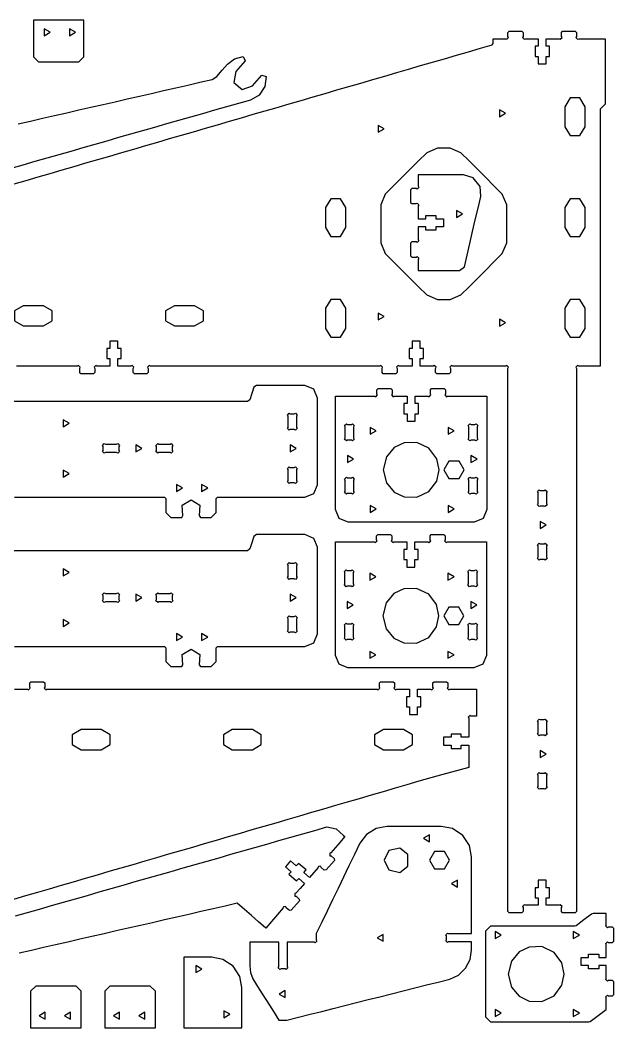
# Model space of a CAD drawing. Extents: x 22 to 872, y 44 to 444.
# Drawn here: x 251.5 to 487.1, y 44.5 to 444.5 of the extents above; entities that cross this region are included whole.
import ezdxf

# ---------------------------------------------------------------- set-up
doc = ezdxf.new("R2010")
doc.units = 0
doc.header["$MEASUREMENT"] = 0
doc.layers.get('0').update_dxf_attribs({"linetype": 'CONTINUOUS'})

# ---------------------------------------------------------------- blocks, each defined once
blk = doc.blocks.new('BLOCK_NEMA17_FIXING_PLATE')
at = {"color": 0}
for points in [[(414.44, 237.75), (414.19, 238.18), (414.19, 239.81), (414.69, 240.31), (419.69, 240.31), (420.19, 239.81), (420.19, 238.18), (419.94, 237.75), (420.62, 237.06), (421.05, 237.31), (424.94, 237.31), (428.82, 237.31), (432.7, 237.31), (436.59, 237.31), (436.59, 232.81), (436.59, 228.31), (436.59, 223.81), (436.59, 219.31), (436.59, 214.81), (436.59, 210.31), (436.59, 205.81), (436.59, 201.31), (436.59, 196.81), (436.59, 192.31), (435.12, 188.78), (431.59, 187.31), (426.59, 187.31), (421.59, 187.31), (416.59, 187.31), (411.59, 187.31), (406.59, 187.31), (401.59, 187.31), (396.59, 187.31), (391.59, 187.31), (386.59, 187.31), (381.59, 187.31), (378.05, 188.78), (376.59, 192.31), (376.59, 196.81), (376.59, 201.31), (376.59, 205.81), (376.59, 210.31), (376.59, 214.81), (376.59, 219.31), (376.59, 223.81), (376.59, 228.31), (376.59, 232.81), (376.59, 237.31), (380.47, 237.31), (384.35, 237.31), (388.24, 237.31), (392.12, 237.31), (392.55, 237.06), (393.24, 237.75), (392.99, 238.18), (392.99, 239.81), (393.49, 240.31), (398.49, 240.31), (398.99, 239.81), (398.99, 238.18), (398.74, 237.75), (399.42, 237.06), (399.85, 237.31), (402.42, 237.31), (404.99, 237.31), (404.99, 234.31), (403.71, 234.31), (403.71, 230.31), (404.99, 230.31), (404.99, 227.31), (408.19, 227.31), (408.19, 230.31), (409.46, 230.31), (409.46, 234.31), (408.19, 234.31), (408.19, 237.31), (410.75, 237.31), (413.32, 237.31), (413.75, 237.06)], [(383.28, 219.56), (382.85, 219.81), (381.28, 219.81), (380.85, 219.56), (380.17, 220.25), (380.42, 220.68), (380.42, 225.15), (380.17, 225.58), (380.85, 226.26), (381.28, 226.01), (382.85, 226.01), (383.28, 226.26), (383.97, 225.58), (383.72, 225.15), (383.72, 220.68), (383.97, 220.25)], [(430.32, 226.01), (431.89, 226.01), (432.32, 226.26), (433.01, 225.58), (432.76, 225.15), (432.76, 220.68), (433.01, 220.25), (432.32, 219.56), (431.89, 219.81), (430.32, 219.81), (429.89, 219.56), (429.21, 220.25), (429.46, 220.68), (429.46, 225.15), (429.21, 225.58), (429.89, 226.26)], [(380.17, 199.05), (380.42, 199.48), (380.42, 203.95), (380.17, 204.38), (380.85, 205.06), (381.28, 204.81), (382.85, 204.81), (383.28, 205.06), (383.97, 204.38), (383.72, 203.95), (383.72, 199.48), (383.97, 199.05), (383.28, 198.36), (382.85, 198.61), (381.28, 198.61), (380.85, 198.36)], [(432.76, 199.48), (433.01, 199.05), (432.32, 198.36), (431.89, 198.61), (430.32, 198.61), (429.89, 198.36), (429.21, 199.05), (429.46, 199.48), (429.46, 203.95), (429.21, 204.38), (429.89, 205.06), (430.32, 204.81), (431.89, 204.81), (432.32, 205.06), (433.01, 204.38), (432.76, 203.95)]]:
    blk.add_lwpolyline(points, close=True, dxfattribs=at)
for points in [[(392.69, 223.51), (390.29, 224.9), (390.29, 222.13), (392.69, 223.51)], [(423.69, 223.51), (421.29, 224.9), (421.29, 222.13), (423.69, 223.51)], [(417.69, 208.01), (416.77, 212.44), (413.64, 216.59), (408.75, 218.9), (403.75, 218.74), (399.85, 216.84), (396.77, 213.19), (395.49, 208.01), (396.77, 202.84), (399.85, 199.19), (403.75, 197.28), (408.75, 197.13), (413.64, 199.44), (416.77, 203.59), (417.69, 208.01)], [(383.67, 212.31), (381.27, 213.7), (381.27, 210.93), (383.67, 212.31)], [(432.71, 212.31), (430.31, 213.7), (430.31, 210.93), (432.71, 212.31)], [(427.59, 208.01), (425.59, 211.48), (421.59, 211.48), (419.59, 208.01), (421.59, 204.55), (425.59, 204.55), (427.59, 208.01)], [(392.69, 192.51), (390.29, 193.9), (390.29, 191.13), (392.69, 192.51)], [(423.69, 192.51), (421.29, 193.9), (421.29, 191.13), (423.69, 192.51)]]:
    blk.add_lwpolyline(points, dxfattribs=at)
blk = doc.blocks.new('BLOCK_NEMA17_FIXING_PLATE001')
at = {"color": 0}
for points in [[(414.55, 295.67), (414.3, 296.1), (414.3, 297.73), (414.8, 298.23), (419.8, 298.23), (420.3, 297.73), (420.3, 296.1), (420.05, 295.67), (420.74, 294.98), (421.17, 295.23), (425.05, 295.23), (428.94, 295.23), (432.82, 295.23), (436.7, 295.23), (436.7, 290.73), (436.7, 286.23), (436.7, 281.73), (436.7, 277.23), (436.7, 272.73), (436.7, 268.23), (436.7, 263.73), (436.7, 259.23), (436.7, 254.73), (436.7, 250.23), (435.24, 246.7), (431.7, 245.23), (426.7, 245.23), (421.7, 245.23), (416.7, 245.23), (411.7, 245.23), (406.7, 245.23), (401.7, 245.23), (396.7, 245.23), (391.7, 245.23), (386.7, 245.23), (381.7, 245.23), (378.17, 246.7), (376.7, 250.23), (376.7, 254.73), (376.7, 259.23), (376.7, 263.73), (376.7, 268.23), (376.7, 272.73), (376.7, 277.23), (376.7, 281.73), (376.7, 286.23), (376.7, 290.73), (376.7, 295.23), (380.59, 295.23), (384.47, 295.23), (388.35, 295.23), (392.24, 295.23), (392.67, 294.98), (393.35, 295.67), (393.1, 296.1), (393.1, 297.73), (393.6, 298.23), (398.6, 298.23), (399.1, 297.73), (399.1, 296.1), (398.85, 295.67), (399.54, 294.98), (399.97, 295.23), (402.54, 295.23), (405.1, 295.23), (405.1, 292.23), (403.83, 292.23), (403.83, 288.23), (405.1, 288.23), (405.1, 285.23), (408.3, 285.23), (408.3, 288.23), (409.58, 288.23), (409.58, 292.23), (408.3, 292.23), (408.3, 295.23), (410.87, 295.23), (413.44, 295.23), (413.87, 294.98)], [(383.4, 277.48), (382.97, 277.73), (381.4, 277.73), (380.97, 277.48), (380.28, 278.17), (380.53, 278.6), (380.53, 283.07), (380.28, 283.5), (380.97, 284.18), (381.4, 283.93), (382.97, 283.93), (383.4, 284.18), (384.08, 283.5), (383.83, 283.07), (383.83, 278.6), (384.08, 278.17)], [(430.44, 283.93), (432.01, 283.93), (432.44, 284.18), (433.12, 283.5), (432.87, 283.07), (432.87, 278.6), (433.12, 278.17), (432.44, 277.48), (432.01, 277.73), (430.44, 277.73), (430.01, 277.48), (429.32, 278.17), (429.57, 278.6), (429.57, 283.07), (429.32, 283.5), (430.01, 284.18)], [(380.28, 256.97), (380.53, 257.4), (380.53, 261.87), (380.28, 262.3), (380.97, 262.98), (381.4, 262.73), (382.97, 262.73), (383.4, 262.98), (384.08, 262.3), (383.83, 261.87), (383.83, 257.4), (384.08, 256.97), (383.4, 256.28), (382.97, 256.53), (381.4, 256.53), (380.97, 256.28)], [(432.87, 257.4), (433.12, 256.97), (432.44, 256.28), (432.01, 256.53), (430.44, 256.53), (430.01, 256.28), (429.32, 256.97), (429.57, 257.4), (429.57, 261.87), (429.32, 262.3), (430.01, 262.98), (430.44, 262.73), (432.01, 262.73), (432.44, 262.98), (433.12, 262.3), (432.87, 261.87)]]:
    blk.add_lwpolyline(points, close=True, dxfattribs=at)
for points in [[(392.8, 281.43), (390.4, 282.82), (390.4, 280.05), (392.8, 281.43)], [(423.8, 281.43), (421.4, 282.82), (421.4, 280.05), (423.8, 281.43)], [(417.8, 265.93), (416.88, 270.36), (413.75, 274.51), (408.87, 276.82), (403.86, 276.66), (399.97, 274.76), (396.88, 271.11), (395.6, 265.93), (396.88, 260.76), (399.97, 257.11), (403.86, 255.2), (408.87, 255.05), (413.75, 257.36), (416.88, 261.51), (417.8, 265.93)], [(383.78, 270.23), (381.38, 271.62), (381.38, 268.85), (383.78, 270.23)], [(427.7, 265.93), (425.7, 269.4), (421.7, 269.4), (419.7, 265.93), (421.7, 262.47), (425.7, 262.47), (427.7, 265.93)], [(432.82, 270.23), (430.42, 271.62), (430.42, 268.85), (432.82, 270.23)], [(392.8, 250.43), (390.4, 251.82), (390.4, 249.05), (392.8, 250.43)], [(423.8, 250.43), (421.4, 251.82), (421.4, 249.05), (423.8, 250.43)]]:
    blk.add_lwpolyline(points, dxfattribs=at)
blk = doc.blocks.new('BLOCK_NEMA17_FIXING_PLATE_Y_AXIS')
at = {"color": 0}
for points in [[(477.16, 46.79), (477.76, 46.99), (480.95, 49.39), (484.14, 51.79), (484.14, 56.32), (483.89, 56.76), (484.57, 57.44), (485, 57.19), (486.64, 57.19), (487.14, 57.69), (487.14, 62.69), (486.64, 63.19), (485, 63.19), (484.57, 62.94), (483.89, 63.62), (484.14, 64.06), (484.14, 66.62), (484.14, 69.19), (481.14, 69.19), (481.14, 67.92), (477.14, 67.92), (477.14, 69.19), (474.14, 69.19), (474.14, 72.39), (477.14, 72.39), (477.14, 73.67), (481.14, 73.67), (481.14, 72.39), (484.14, 72.39), (484.14, 74.96), (484.14, 77.52), (483.89, 77.96), (484.57, 78.64), (485, 78.39), (486.64, 78.39), (487.14, 78.89), (487.14, 83.89), (486.64, 84.39), (485, 84.39), (484.57, 84.14), (483.89, 84.82), (484.14, 85.26), (484.14, 89.79), (481.54, 89.79), (478.93, 89.79), (478.33, 89.59), (475.28, 87.29), (472.23, 84.99), (471.62, 84.79), (466.84, 84.79), (462.06, 84.79), (457.27, 84.79), (452.49, 84.79), (447.7, 84.79), (442.92, 84.79), (438.14, 84.79), (436.14, 82.79), (436.14, 77.93), (436.14, 73.08), (436.14, 68.22), (436.14, 63.36), (436.14, 58.51), (436.14, 53.65), (436.14, 48.79), (438.14, 46.79), (443, 46.79), (447.86, 46.79), (452.71, 46.79), (457.57, 46.79), (462.43, 46.79), (467.29, 46.79), (472.15, 46.79), (477.01, 46.79), (477.16, 46.79), (477.16, 46.79)], [(442.45, 81.29), (440.05, 82.68), (440.05, 79.91), (442.45, 81.29)], [(473.45, 81.29), (471.05, 82.68), (471.05, 79.91), (473.45, 81.29)], [(467.45, 65.79), (466.53, 70.21), (463.4, 74.36), (458.52, 76.68), (453.51, 76.52), (449.62, 74.62), (446.53, 70.97), (445.25, 65.79), (446.53, 60.61), (449.62, 56.97), (453.51, 55.06), (458.52, 54.9), (463.4, 57.22), (466.53, 61.37), (467.45, 65.79)], [(442.45, 50.29), (440.05, 51.68), (440.05, 48.91), (442.45, 50.29)], [(473.45, 50.29), (471.05, 51.68), (471.05, 48.91), (473.45, 50.29)]]:
    blk.add_lwpolyline(points, dxfattribs=at)
blk = doc.blocks.new('BLOCK_Z_AXIS_TOP001')
at = {"color": 0}
blk.add_lwpolyline([(430.65, 81.84), (430.65, 86.2), (430.65, 90.56), (430.65, 94.92), (430.65, 99.28), (430.65, 103.64), (430.65, 108), (430.65, 112.36), (429.81, 116.78), (427.14, 120.85), (423.07, 123.52), (418.65, 124.36), (414.33, 124.36), (410.01, 124.36), (405.69, 124.36), (401.37, 124.36), (397.05, 124.36), (392.78, 123.58), (388.95, 121.22), (386.33, 117.76), (384.16, 113.27), (382, 108.78), (379.83, 104.29), (377.67, 99.8), (375.5, 95.32), (373.34, 90.83), (371.17, 86.34), (369.01, 81.85), (369, 79.36), (369.25, 78.92), (368.57, 78.24), (368.14, 78.49), (364.59, 78.49), (361.03, 78.49), (357.48, 78.49), (357.48, 73.6), (357.48, 68.71), (357.73, 68.28), (357.05, 67.59), (356.61, 67.84), (355.04, 67.84), (354.61, 67.59), (353.93, 68.28), (354.18, 68.71), (354.18, 73.6), (354.18, 78.49), (350.34, 78.49), (346.5, 78.49), (342.65, 78.49), (342.65, 73.76), (342.65, 69.03), (342.94, 66.43), (343.78, 63.95), (346.38, 59.83), (348.98, 55.72), (351.58, 51.61), (354.18, 47.49), (357.27, 47.49), (361.9, 48.66), (366.53, 49.82), (371.16, 50.99), (375.79, 52.15), (380.42, 53.32), (385.05, 54.48), (389.68, 55.65), (394.31, 56.81), (398.94, 57.98), (403.57, 59.14), (408.2, 60.31), (412.83, 61.47), (417.46, 62.64), (422.09, 63.8), (425.45, 65.41), (428.28, 68.13), (430.08, 71.62), (430.65, 75.3), (430.65, 78.54), (426.09, 78.54), (421.52, 78.54), (421.09, 78.29), (420.4, 78.97), (420.65, 79.4), (420.65, 80.97), (420.4, 81.4), (421.09, 82.09), (421.52, 81.84), (426.09, 81.84)], close=True, dxfattribs=at)
for points in [[(411.55, 119.69), (413.95, 118.31), (413.95, 121.08), (411.55, 119.69)], [(395.95, 110.99), (397.78, 107.13), (402.23, 106.16), (405.38, 108.66), (405.38, 113.32), (402.23, 115.82), (397.78, 114.85), (395.95, 110.99)], [(413.95, 110.99), (415.95, 107.52), (419.95, 107.52), (421.95, 110.99), (419.95, 114.45), (415.95, 114.45), (413.95, 110.99)], [(422.7, 101.75), (425.1, 100.36), (425.1, 103.13), (422.7, 101.75)], [(393.23, 80.19), (395.63, 78.8), (395.63, 81.57), (393.23, 80.19)], [(354.23, 57.84), (356.63, 56.46), (356.63, 59.23), (354.23, 57.84)]]:
    blk.add_lwpolyline(points, dxfattribs=at)
blk = doc.blocks.new('BLOCK_Y_AXIS_BASE')
at = {"color": 0}
for points in [[(249.22, 255.05), (254.19, 255.05), (259.15, 255.05), (264.12, 255.05), (269.09, 255.05), (274.05, 255.05), (279.02, 255.05), (283.99, 255.05), (288.95, 255.05), (293.92, 255.05), (298.89, 255.05), (303.86, 255.05), (308.82, 255.05), (309.32, 254.55), (309.32, 251.8), (309.32, 249.05), (311.32, 247.05), (315.64, 247.05), (316.05, 247.83), (315.83, 251.9), (319.32, 254), (322.81, 251.9), (322.59, 247.83), (323.01, 247.05), (327.32, 247.05), (329.32, 249.05), (329.32, 251.8), (329.32, 254.55), (329.82, 255.05), (334.78, 255.05), (339.73, 255.05), (344.68, 255.05), (349.64, 255.05), (354.59, 255.05), (359.54, 255.05), (364.49, 255.05), (368.03, 256.51), (369.49, 260.05), (369.49, 264.96), (369.49, 269.87), (369.49, 274.79), (369.49, 279.7), (369.49, 284.61), (369.49, 289.52), (369.49, 294.44), (368.03, 297.97), (364.49, 299.44), (359.68, 299.44), (354.86, 299.44), (350.05, 299.44), (345.23, 299.44), (344.28, 298.74), (343.49, 296.24), (342.71, 293.75), (341.76, 293.05), (341.75, 293.05), (336.76, 293.05), (331.76, 293.05), (326.76, 293.05), (321.77, 293.05), (316.77, 293.05), (311.77, 293.05), (306.77, 293.05), (301.78, 293.05), (296.78, 293.05), (291.78, 293.05), (286.79, 293.05), (281.79, 293.05), (276.79, 293.05), (271.8, 293.05), (266.8, 293.05), (261.8, 293.05), (256.8, 293.05), (251.81, 293.05), (246.81, 293.05)], [(270.92, 284.44), (268.52, 285.82), (268.52, 283.05), (270.92, 284.44)], [(299.74, 274.44), (297.34, 275.82), (297.34, 273.05), (299.74, 274.44)], [(311.84, 275.22), (311.84, 273.65)], [(361.09, 274.44), (358.69, 275.82), (358.69, 273.05), (361.09, 274.44)], [(270.92, 264.44), (268.52, 265.82), (268.52, 263.05), (270.92, 264.44)], [(315.92, 258.77), (313.52, 260.16), (313.52, 257.39), (315.92, 258.77)], [(325.92, 258.77), (323.52, 260.16), (323.52, 257.39), (325.92, 258.77)]]:
    blk.add_lwpolyline(points, dxfattribs=at)
for points in [[(360.28, 281.94), (358.71, 281.94), (358.28, 281.69), (357.59, 282.37), (357.84, 282.8), (357.84, 287.27), (357.59, 287.7), (358.28, 288.39), (358.71, 288.14), (360.28, 288.14), (360.71, 288.39), (361.39, 287.7), (361.14, 287.27), (361.14, 282.8), (361.39, 282.37), (360.71, 281.69)], [(290.21, 272.54), (289.78, 272.79), (285.31, 272.79), (284.88, 272.54), (284.19, 273.22), (284.44, 273.65), (284.44, 275.22), (284.19, 275.65), (284.88, 276.34), (285.31, 276.09), (289.78, 276.09), (290.21, 276.34), (290.89, 275.65), (290.64, 275.22), (290.64, 273.65), (290.89, 273.22)], [(305.64, 275.22), (305.39, 275.65), (306.08, 276.34), (306.51, 276.09), (310.98, 276.09), (311.41, 276.34), (312.09, 275.65), (311.84, 275.22), (311.84, 273.65), (312.09, 273.22), (311.41, 272.54), (310.98, 272.79), (306.51, 272.79), (306.08, 272.54), (305.39, 273.22), (305.64, 273.65)], [(358.71, 266.94), (360.28, 266.94), (360.71, 267.19), (361.39, 266.5), (361.14, 266.07), (361.14, 261.6), (361.39, 261.17), (360.71, 260.49), (360.28, 260.74), (358.71, 260.74), (358.28, 260.49), (357.59, 261.17), (357.84, 261.6), (357.84, 266.07), (357.59, 266.5), (358.28, 267.19)]]:
    blk.add_lwpolyline(points, close=True, dxfattribs=at)
blk = doc.blocks.new('BLOCK_Y_AXIS_BASE001')
at = {"color": 0}
for points in [[(249.22, 195.83), (254.19, 195.83), (259.15, 195.83), (264.12, 195.83), (269.09, 195.83), (274.05, 195.83), (279.02, 195.83), (283.99, 195.83), (288.95, 195.83), (293.92, 195.83), (298.89, 195.83), (303.86, 195.83), (308.82, 195.83), (309.32, 195.33), (309.32, 192.58), (309.32, 189.83), (311.32, 187.83), (315.64, 187.83), (316.05, 188.61), (315.83, 192.68), (319.32, 194.78), (322.81, 192.68), (322.59, 188.61), (323.01, 187.83), (327.32, 187.83), (329.32, 189.83), (329.32, 192.58), (329.32, 195.33), (329.82, 195.83), (334.78, 195.83), (339.73, 195.83), (344.68, 195.83), (349.64, 195.83), (354.59, 195.83), (359.54, 195.83), (364.49, 195.83), (368.03, 197.29), (369.49, 200.83), (369.49, 205.74), (369.49, 210.65), (369.49, 215.57), (369.49, 220.48), (369.49, 225.39), (369.49, 230.3), (369.49, 235.22), (368.03, 238.75), (364.49, 240.22), (359.68, 240.22), (354.86, 240.22), (350.05, 240.22), (345.23, 240.22), (344.28, 239.52), (343.49, 237.02), (342.71, 234.53), (341.76, 233.83), (341.75, 233.83), (336.76, 233.83), (331.76, 233.83), (326.76, 233.83), (321.77, 233.83), (316.77, 233.83), (311.77, 233.83), (306.77, 233.83), (301.78, 233.83), (296.78, 233.83), (291.78, 233.83), (286.79, 233.83), (281.79, 233.83), (276.79, 233.83), (271.8, 233.83), (266.8, 233.83), (261.8, 233.83), (256.8, 233.83), (251.81, 233.83), (246.81, 233.83)], [(270.92, 225.22), (268.52, 226.6), (268.52, 223.83), (270.92, 225.22)], [(299.74, 215.22), (297.34, 216.6), (297.34, 213.83), (299.74, 215.22)], [(311.84, 216), (311.84, 214.43)], [(361.09, 215.22), (358.69, 216.6), (358.69, 213.83), (361.09, 215.22)], [(270.92, 205.22), (268.52, 206.6), (268.52, 203.83), (270.92, 205.22)], [(315.92, 199.55), (313.52, 200.94), (313.52, 198.17), (315.92, 199.55)], [(325.92, 199.55), (323.52, 200.94), (323.52, 198.17), (325.92, 199.55)]]:
    blk.add_lwpolyline(points, dxfattribs=at)
for points in [[(360.28, 222.72), (358.71, 222.72), (358.28, 222.47), (357.59, 223.15), (357.84, 223.58), (357.84, 228.05), (357.59, 228.48), (358.28, 229.17), (358.71, 228.92), (360.28, 228.92), (360.71, 229.17), (361.39, 228.48), (361.14, 228.05), (361.14, 223.58), (361.39, 223.15), (360.71, 222.47)], [(290.21, 213.32), (289.78, 213.57), (285.31, 213.57), (284.88, 213.32), (284.19, 214), (284.44, 214.43), (284.44, 216), (284.19, 216.43), (284.88, 217.12), (285.31, 216.87), (289.78, 216.87), (290.21, 217.12), (290.89, 216.43), (290.64, 216), (290.64, 214.43), (290.89, 214)], [(305.64, 216), (305.39, 216.43), (306.08, 217.12), (306.51, 216.87), (310.98, 216.87), (311.41, 217.12), (312.09, 216.43), (311.84, 216), (311.84, 214.43), (312.09, 214), (311.41, 213.32), (310.98, 213.57), (306.51, 213.57), (306.08, 213.32), (305.39, 214), (305.64, 214.43)], [(358.71, 207.72), (360.28, 207.72), (360.71, 207.97), (361.39, 207.28), (361.14, 206.85), (361.14, 202.38), (361.39, 201.95), (360.71, 201.27), (360.28, 201.52), (358.71, 201.52), (358.28, 201.27), (357.59, 201.95), (357.84, 202.38), (357.84, 206.85), (357.59, 207.28), (358.28, 207.97)]]:
    blk.add_lwpolyline(points, close=True, dxfattribs=at)
blk = doc.blocks.new('BLOCK_Y_AXIS_IDLER')
at = {"color": 0}
blk.add_lwpolyline([(412.48, 361.15), (412.48, 362.42), (409.48, 362.42), (409.48, 359.86), (409.48, 357.29), (409.73, 356.86), (409.05, 356.17), (408.62, 356.42), (406.98, 356.42), (406.48, 355.92), (406.48, 350.92), (406.98, 350.42), (408.62, 350.42), (409.05, 350.67), (409.73, 349.99), (409.48, 349.56), (409.48, 345.02), (413.59, 345.02), (417.69, 345.02), (421.79, 345.02), (425.89, 345.02), (427.84, 346.57), (428.92, 351.22), (429.99, 355.86), (431.07, 360.51), (432.15, 365.15), (433.22, 369.8), (434.3, 374.44), (434.05, 378.44), (431.32, 381.88), (427.48, 383.02), (422.98, 383.02), (418.48, 383.02), (413.98, 383.02), (409.48, 383.02), (409.48, 378.49), (409.73, 378.06), (409.05, 377.37), (408.62, 377.62), (406.98, 377.62), (406.48, 377.12), (406.48, 372.12), (406.98, 371.62), (408.62, 371.62), (409.05, 371.87), (409.73, 371.19), (409.48, 370.76), (409.48, 368.19), (409.48, 365.62), (412.48, 365.62), (412.48, 366.9), (416.48, 366.9), (416.48, 365.62), (419.48, 365.62), (419.48, 362.42), (416.48, 362.42), (416.48, 361.15)], close=True, dxfattribs=at)
blk.add_lwpolyline([(427.08, 367.52), (424.68, 368.91), (424.68, 366.14), (427.08, 367.52)], dxfattribs=at)
blk = doc.blocks.new('BLOCK_Z_AXIS_TOP_ROD_END')
at = {"color": 0}
blk.add_lwpolyline([(316.5, 72.45), (316.5, 67.79), (316.5, 63.12), (316.5, 58.45), (316.5, 53.79), (316.5, 49.12), (316.5, 44.45), (321.1, 44.45), (325.7, 44.45), (330.3, 44.45), (334.9, 44.45), (339.5, 44.45), (339.5, 48.45), (339.5, 52.45), (339.5, 56.45), (339.5, 60.45), (338.65, 64.87), (335.98, 68.94), (331.91, 71.61), (327.5, 72.45), (323.83, 72.45), (320.16, 72.45)], close=True, dxfattribs=at)
for points in [[(323.6, 67.78), (321.2, 69.17), (321.2, 66.4), (323.6, 67.78)], [(334.75, 49.84), (332.35, 51.22), (332.35, 48.45), (334.75, 49.84)]]:
    blk.add_lwpolyline(points, dxfattribs=at)
blk = doc.blocks.new('BLOCK_Y_AXIS_ROD_END001')
at = {"color": 0}
blk.add_lwpolyline([(256.8, 444.45), (256.8, 439.62), (256.8, 434.79), (256.8, 429.95), (258.8, 427.95), (262.8, 427.95), (266.8, 427.95), (270.8, 427.95), (274.8, 427.95), (276.8, 429.95), (276.8, 434.79), (276.8, 439.62), (276.8, 444.45), (272.8, 444.45), (268.8, 444.45), (264.8, 444.45), (260.8, 444.45)], close=True, dxfattribs=at)
for points in [[(263.4, 439.68), (261, 441.06), (261, 438.29), (263.4, 439.68)], [(273.4, 439.68), (271, 441.06), (271, 438.29), (273.4, 439.68)]]:
    blk.add_lwpolyline(points, dxfattribs=at)
blk = doc.blocks.new('BLOCK_Y_AXIS_ROD_END002')
at = {"color": 0}
blk.add_lwpolyline([(305.14, 44.45), (305.14, 49.28), (305.14, 54.12), (305.14, 58.95), (303.14, 60.95), (299.14, 60.95), (295.14, 60.95), (291.14, 60.95), (287.14, 60.95), (285.14, 58.95), (285.14, 54.12), (285.14, 49.28), (285.14, 44.45), (289.14, 44.45), (293.14, 44.45), (297.14, 44.45), (301.14, 44.45)], close=True, dxfattribs=at)
for points in [[(288.54, 49.23), (290.94, 47.84), (290.94, 50.61), (288.54, 49.23)], [(298.54, 49.23), (300.94, 47.84), (300.94, 50.61), (298.54, 49.23)]]:
    blk.add_lwpolyline(points, dxfattribs=at)
blk = doc.blocks.new('BLOCK_Y_AXIS_ROD_END003')
at = {"color": 0}
blk.add_lwpolyline([(275.65, 44.45), (275.65, 49.28), (275.65, 54.12), (275.65, 58.95), (273.65, 60.95), (269.65, 60.95), (265.65, 60.95), (261.65, 60.95), (257.65, 60.95), (255.65, 58.95), (255.65, 54.12), (255.65, 49.28), (255.65, 44.45), (259.65, 44.45), (263.65, 44.45), (267.65, 44.45), (271.65, 44.45)], close=True, dxfattribs=at)
for points in [[(259.05, 49.23), (261.45, 47.84), (261.45, 50.61), (259.05, 49.23)], [(269.05, 49.23), (271.45, 47.84), (271.45, 50.61), (269.05, 49.23)]]:
    blk.add_lwpolyline(points, dxfattribs=at)
blk = doc.blocks.new('BLOCK_RIGHT_FRAME')
at = {"color": 0}
for points in [[(439.26, 436.59), (439.26, 437.09), (439.76, 437.09), (444.25, 437.09), (444.68, 436.84), (445.36, 437.52), (445.11, 437.96), (445.11, 439.59), (445.61, 440.09), (450.61, 440.09), (451.11, 439.59), (451.11, 437.96), (450.86, 437.52), (451.55, 436.84), (451.98, 437.09), (454.55, 437.09), (457.11, 437.09), (457.11, 434.09), (455.84, 434.09), (455.84, 430.09), (457.11, 430.09), (457.11, 427.09), (460.31, 427.09), (460.31, 430.09), (461.59, 430.09), (461.59, 434.09), (460.31, 434.09), (460.31, 437.09), (462.88, 437.09), (465.45, 437.09), (465.88, 436.84), (466.56, 437.52), (466.31, 437.96), (466.31, 439.59), (466.81, 440.09), (471.81, 440.09), (472.31, 439.59), (472.31, 437.96), (472.06, 437.52), (472.75, 436.84), (473.18, 437.09), (476.69, 437.09), (480.2, 437.09), (483.71, 437.09), (483.71, 432.09), (483.71, 427.89), (483.71, 423.69), (483.71, 419.49), (483.71, 415.29), (483.71, 411.09), (481.71, 409.09), (481.71, 404.23), (481.71, 399.38), (481.71, 394.52), (481.71, 389.66), (481.71, 384.8), (481.71, 379.95), (481.71, 375.09), (481.71, 370.23), (481.71, 365.38), (481.71, 360.52), (481.71, 355.66), (481.71, 350.8), (481.71, 345.95), (481.71, 341.09), (481.71, 336.23), (481.71, 331.38), (481.71, 326.52), (481.71, 321.66), (481.71, 316.8), (481.71, 311.95), (481.71, 307.09), (477.45, 307.09), (473.18, 307.09), (472.75, 307.34), (472.06, 306.66), (472.31, 306.22), (472.31, 301.32), (472.31, 296.42), (472.31, 291.52), (472.31, 286.62), (472.31, 281.72), (472.31, 276.82), (472.31, 271.92), (472.31, 267.02), (472.31, 262.12), (472.31, 257.22), (472.31, 252.32), (472.31, 247.41), (472.31, 242.51), (472.31, 237.61), (472.31, 232.71), (472.31, 227.81), (472.31, 222.91), (472.31, 218.01), (472.31, 213.11), (472.31, 208.21), (472.31, 203.31), (472.31, 198.41), (472.31, 193.51), (472.31, 188.61), (472.31, 183.7), (472.31, 178.8), (472.31, 173.9), (472.31, 169), (472.31, 164.1), (472.31, 159.2), (472.31, 154.3), (472.31, 149.4), (472.31, 144.5), (472.31, 139.6), (472.31, 134.7), (472.31, 129.8), (472.31, 124.9), (472.31, 119.99), (472.31, 115.09), (472.31, 110.19), (472.31, 105.29), (472.31, 100.39), (472.31, 95.49), (472.31, 90.59), (471.81, 90.09), (466.81, 90.09), (466.31, 90.59), (466.31, 92.22), (466.56, 92.66), (465.88, 93.34), (465.45, 93.09), (462.88, 93.09), (460.31, 93.09), (460.31, 96.09), (461.59, 96.09), (461.59, 100.09), (460.31, 100.09), (460.31, 103.09), (457.11, 103.09), (457.11, 100.09), (455.84, 100.09), (455.84, 96.09), (457.11, 96.09), (457.11, 93.09), (454.55, 93.09), (451.98, 93.09), (451.55, 93.34), (450.86, 92.66), (451.11, 92.22), (451.11, 90.59), (450.61, 90.09), (445.61, 90.09), (445.11, 90.59), (445.11, 95.49), (445.11, 100.39), (445.11, 105.29), (445.11, 110.19), (445.11, 115.09), (445.11, 119.99), (445.11, 124.9), (445.11, 129.8), (445.11, 134.7), (445.11, 139.6), (445.11, 144.5), (445.11, 149.4), (445.11, 154.3), (445.11, 159.2), (445.11, 164.1), (445.11, 169), (445.11, 173.9), (445.11, 178.8), (445.11, 183.7), (445.11, 188.61), (445.11, 193.51), (445.11, 198.41), (445.11, 203.31), (445.11, 208.21), (445.11, 213.11), (445.11, 218.01), (445.11, 222.91), (445.11, 227.81), (445.11, 232.71), (445.11, 237.61), (445.11, 242.51), (445.11, 247.41), (445.11, 252.32), (445.11, 257.22), (445.11, 262.12), (445.11, 267.02), (445.11, 271.92), (445.11, 276.82), (445.11, 281.72), (445.11, 286.62), (445.11, 291.52), (445.11, 296.42), (445.11, 301.32), (445.11, 306.22), (445.36, 306.66), (444.68, 307.34), (444.25, 307.09), (440.03, 307.09), (435.82, 307.09), (431.61, 307.09), (427.39, 307.09), (423.18, 307.09), (422.75, 307.34), (422.06, 306.66), (422.31, 306.22), (422.31, 304.59), (421.81, 304.09), (416.81, 304.09), (416.31, 304.59), (416.31, 306.22), (416.56, 306.66), (415.88, 307.34), (415.45, 307.09), (412.88, 307.09), (410.31, 307.09), (410.31, 310.09), (411.59, 310.09), (411.59, 314.09), (410.31, 314.09), (410.31, 317.09), (407.11, 317.09), (407.11, 314.09), (405.84, 314.09), (405.84, 310.09), (407.11, 310.09), (407.11, 307.09), (404.55, 307.09), (401.98, 307.09), (401.55, 307.34), (400.86, 306.66), (401.11, 306.22), (401.11, 304.59), (400.61, 304.09), (395.61, 304.09), (395.11, 304.59), (395.11, 306.22), (395.36, 306.66), (394.68, 307.34), (394.25, 307.09), (389.45, 307.09), (384.66, 307.09), (379.87, 307.09), (375.08, 307.09), (370.28, 307.09), (365.49, 307.09), (360.7, 307.09), (355.9, 307.09), (351.11, 307.09), (346.32, 307.09), (341.52, 307.09), (336.73, 307.09), (331.94, 307.09), (327.15, 307.09), (322.35, 307.09), (317.56, 307.09), (312.77, 307.09), (307.97, 307.09), (303.18, 307.09), (302.75, 307.34), (302.06, 306.66), (302.31, 306.22), (302.31, 304.59), (301.81, 304.09), (296.81, 304.09), (296.31, 304.59), (296.31, 306.22), (296.56, 306.66), (295.88, 307.34), (295.45, 307.09), (292.88, 307.09), (290.31, 307.09), (290.31, 310.09), (291.59, 310.09), (291.59, 314.09), (290.31, 314.09), (290.31, 317.09), (287.11, 317.09), (287.11, 314.09), (285.84, 314.09), (285.84, 310.09), (287.11, 310.09), (287.11, 307.09), (284.55, 307.09), (281.98, 307.09), (281.55, 307.34), (280.86, 306.66), (281.11, 306.22), (281.11, 304.59), (280.61, 304.09), (275.61, 304.09), (275.11, 304.59), (275.11, 306.22), (275.36, 306.66), (274.68, 307.34), (274.25, 307.09), (269.39, 307.09), (264.54, 307.09), (259.68, 307.09), (254.83, 307.09), (249.98, 307.09)], [(249.14, 379.48), (253.88, 380.86), (258.63, 382.24), (263.37, 383.62), (268.11, 385), (272.86, 386.38), (277.6, 387.76), (282.35, 389.14), (287.09, 390.52), (291.84, 391.9), (296.58, 393.28), (301.32, 394.66), (306.07, 396.04), (310.81, 397.42), (315.56, 398.8), (320.3, 400.18), (325.04, 401.56), (329.79, 402.94), (334.53, 404.32), (339.28, 405.7), (344.02, 407.07), (348.76, 408.45), (353.51, 409.83), (358.25, 411.21), (363, 412.59), (367.74, 413.97), (372.49, 415.35), (377.23, 416.73), (381.97, 418.11), (386.72, 419.49), (391.46, 420.87), (396.21, 422.25), (400.95, 423.63), (405.69, 425.01), (410.44, 426.39), (415.18, 427.77), (419.93, 429.15), (424.67, 430.53), (429.42, 431.91), (434.16, 433.29), (438.9, 434.67), (439.26, 435.15), (439.26, 436.59)], [(444.16, 407.51), (441.76, 408.9), (441.76, 406.13), (444.16, 407.51)], [(395.96, 401.31), (393.56, 402.7), (393.56, 399.93), (395.96, 401.31)], [(395.95, 326.81), (393.55, 328.2), (393.55, 325.43), (395.95, 326.81)], [(444.14, 324.31), (441.74, 325.7), (441.74, 322.93), (444.14, 324.31)], [(460.31, 244.09), (457.91, 245.48), (457.91, 242.7), (460.31, 244.09)], [(460.31, 153.09), (457.91, 154.48), (457.91, 151.7), (460.31, 153.09)]]:
    blk.add_lwpolyline(points, dxfattribs=at)
for points in [[(475.71, 402.09), (475.71, 406.09), (475.71, 410.09), (473.67, 413.58), (469.76, 413.58), (467.71, 410.09), (467.71, 406.09), (467.71, 402.09), (469.76, 398.6), (473.67, 398.6)], [(394.61, 371.12), (394.61, 367.37), (394.61, 363.61), (394.61, 359.85), (394.61, 356.09), (396.37, 351.85), (399.66, 348.55), (402.96, 345.26), (406.26, 341.96), (409.55, 338.66), (412.85, 335.37), (417.09, 333.61), (419.61, 333.61), (422.12, 333.61), (426.37, 335.37), (429.66, 338.66), (432.96, 341.96), (436.26, 345.26), (439.55, 348.55), (442.85, 351.85), (444.61, 356.09), (444.61, 359.85), (444.61, 363.61), (444.61, 367.37), (444.61, 371.12), (442.85, 375.37), (439.55, 378.66), (436.26, 381.96), (432.96, 385.26), (429.66, 388.55), (426.37, 391.85), (422.12, 393.61), (419.61, 393.61), (417.09, 393.61), (412.85, 391.85), (409.55, 388.55), (406.26, 385.26), (402.96, 381.96), (399.66, 378.66), (396.37, 375.37)], [(380.71, 362.09), (380.71, 366.09), (380.71, 370.09), (378.67, 373.58), (374.76, 373.58), (372.71, 370.09), (372.71, 366.09), (372.71, 362.09), (374.76, 358.6), (378.67, 358.6)], [(475.71, 362.09), (475.71, 366.09), (475.71, 370.09), (473.67, 373.58), (469.76, 373.58), (467.71, 370.09), (467.71, 366.09), (467.71, 362.09), (469.76, 358.6), (473.67, 358.6)], [(380.71, 322.09), (380.71, 326.09), (380.71, 330.09), (378.67, 333.58), (374.76, 333.58), (372.71, 330.09), (372.71, 326.09), (372.71, 322.09), (374.76, 318.6), (378.67, 318.6)], [(467.71, 330.09), (467.71, 326.09), (467.71, 322.09), (469.76, 318.6), (473.67, 318.6), (475.71, 322.09), (475.71, 326.09), (475.71, 330.09), (473.67, 333.58), (469.76, 333.58)], [(260.71, 331.09), (256.71, 331.09), (252.71, 331.09), (249.22, 329.05), (249.22, 325.13), (252.71, 323.09), (256.71, 323.09), (260.71, 323.09), (264.2, 325.13), (264.2, 329.05)], [(320.71, 331.09), (316.71, 331.09), (312.71, 331.09), (309.22, 329.05), (309.22, 325.13), (312.71, 323.09), (316.71, 323.09), (320.71, 323.09), (324.2, 325.13), (324.2, 329.05)], [(456.81, 257.36), (457.5, 258.04), (457.93, 257.79), (459.5, 257.79), (459.93, 258.04), (460.61, 257.36), (460.36, 256.92), (460.36, 252.46), (460.61, 252.02), (459.93, 251.34), (459.5, 251.59), (457.93, 251.59), (457.5, 251.34), (456.81, 252.02), (457.06, 252.46), (457.06, 256.92)], [(459.93, 236.84), (460.61, 236.16), (460.36, 235.72), (460.36, 231.26), (460.61, 230.82), (459.93, 230.14), (459.5, 230.39), (457.93, 230.39), (457.5, 230.14), (456.81, 230.82), (457.06, 231.26), (457.06, 235.72), (456.81, 236.16), (457.5, 236.84), (457.93, 236.59), (459.5, 236.59)], [(457.06, 161.46), (457.06, 165.92), (456.81, 166.36), (457.5, 167.04), (457.93, 166.79), (459.5, 166.79), (459.93, 167.04), (460.61, 166.36), (460.36, 165.92), (460.36, 161.46), (460.61, 161.02), (459.93, 160.34), (459.5, 160.59), (457.93, 160.59), (457.5, 160.34), (456.81, 161.02)], [(457.93, 139.39), (457.5, 139.14), (456.81, 139.82), (457.06, 140.26), (457.06, 144.72), (456.81, 145.16), (457.5, 145.84), (457.93, 145.59), (459.5, 145.59), (459.93, 145.84), (460.61, 145.16), (460.36, 144.72), (460.36, 140.26), (460.61, 139.82), (459.93, 139.14), (459.5, 139.39)]]:
    blk.add_lwpolyline(points, close=True, dxfattribs=at)
blk = doc.blocks.new('BLOCK_LEFT_FRAME')
at = {"color": 0}
blk.add_lwpolyline([(249.26, 178.86), (251.83, 178.86), (254.4, 178.86), (254.83, 178.61), (255.51, 179.29), (255.26, 179.72), (255.26, 181.36), (255.76, 181.86), (260.76, 181.86), (261.26, 181.36), (261.26, 179.72), (261.01, 179.29), (261.7, 178.61), (262.13, 178.86), (266.98, 178.86), (271.84, 178.86), (276.69, 178.86), (281.55, 178.86), (286.4, 178.86), (291.25, 178.86), (296.11, 178.86), (300.96, 178.86), (305.82, 178.86), (310.67, 178.86), (315.53, 178.86), (320.38, 178.86), (325.24, 178.86), (330.09, 178.86), (334.94, 178.86), (339.8, 178.86), (344.65, 178.86), (349.51, 178.86), (354.36, 178.86), (359.22, 178.86), (364.07, 178.86), (368.92, 178.86), (373.78, 178.86), (378.63, 178.86), (383.49, 178.86), (388.34, 178.86), (393.2, 178.86), (393.63, 178.61), (394.31, 179.29), (394.06, 179.72), (394.06, 181.36), (394.56, 181.86), (399.56, 181.86), (400.06, 181.36), (400.06, 179.72), (399.81, 179.29), (400.5, 178.61), (400.93, 178.86), (403.5, 178.86), (406.06, 178.86), (406.06, 175.86), (404.79, 175.86), (404.79, 171.86), (406.06, 171.86), (406.06, 168.86), (409.26, 168.86), (409.26, 171.86), (410.54, 171.86), (410.54, 175.86), (409.26, 175.86), (409.26, 178.86), (411.83, 178.86), (414.4, 178.86), (414.83, 178.61), (415.51, 179.29), (415.26, 179.72), (415.26, 181.36), (415.76, 181.86), (420.76, 181.86), (421.26, 181.36), (421.26, 179.72), (421.01, 179.29), (421.7, 178.61), (422.13, 178.86), (425.64, 178.86), (429.15, 178.86), (432.66, 178.86), (432.66, 175.31), (432.66, 171.76), (432.66, 168.21), (430.43, 168.21), (430, 168.46), (429.31, 167.78), (429.56, 167.34), (429.56, 163.58), (429.56, 159.81), (426.56, 159.81), (426.56, 161.08), (422.56, 161.08), (422.56, 159.81), (419.56, 159.81), (419.56, 156.61), (422.56, 156.61), (422.56, 155.33), (426.56, 155.33), (426.56, 156.61), (429.56, 156.61), (429.56, 152.22), (429.56, 147.83), (426.11, 146.91), (422.65, 145.99), (419.19, 145.07), (414.46, 143.69), (409.73, 142.31), (405, 140.93), (400.27, 139.55), (395.54, 138.17), (390.8, 136.79), (386.07, 135.41), (381.34, 134.03), (376.61, 132.65), (371.88, 131.28), (367.15, 129.9), (362.42, 128.52), (357.69, 127.14), (352.96, 125.76), (348.22, 124.38), (343.49, 123), (338.76, 121.62), (334.03, 120.24), (329.3, 118.86), (324.57, 117.48), (319.84, 116.1), (315.11, 114.72), (310.37, 113.35), (305.64, 111.97), (300.91, 110.59), (296.18, 109.21), (291.45, 107.83), (286.72, 106.45), (281.99, 105.07), (277.26, 103.69), (272.53, 102.31), (267.79, 100.93), (263.06, 99.55), (258.33, 98.17), (253.6, 96.79), (248.87, 95.42)], dxfattribs=at)
for points in [[(283.66, 162.86), (279.66, 162.86), (275.66, 162.86), (272.17, 160.81), (272.17, 156.9), (275.66, 154.86), (279.66, 154.86), (283.66, 154.86), (287.15, 156.9), (287.15, 160.81)], [(343.66, 162.86), (339.66, 162.86), (335.66, 162.86), (332.17, 160.81), (332.17, 156.9), (335.66, 154.86), (339.66, 154.86), (343.66, 154.86), (347.15, 156.9), (347.15, 160.81)], [(403.66, 162.86), (399.66, 162.86), (395.66, 162.86), (392.17, 160.81), (392.17, 156.9), (395.66, 154.86), (399.66, 154.86), (403.66, 154.86), (407.15, 156.9), (407.15, 160.81)]]:
    blk.add_lwpolyline(points, close=True, dxfattribs=at)

msp = doc.modelspace()

# ---------------------------------------------------------------- linework, layer by layer
at = {"color": 0}
for points in [[(250.75, 403.29), (255.55, 404.39), (260.36, 405.49), (265.17, 406.59), (269.97, 407.69), (274.78, 408.79), (279.58, 409.89), (284.39, 410.99), (289.2, 412.09), (294, 413.19), (298.81, 414.28), (303.61, 415.38), (308.42, 416.48), (313.23, 417.58), (318.03, 418.68), (322.84, 419.78), (327.64, 420.88), (329.57, 422.11), (331.67, 424.54), (333.78, 426.97), (336.57, 429.12), (339.98, 430), (340.79, 428.34), (338.95, 426.22), (337.1, 424.09), (336.29, 419.72), (339.54, 416.9), (343.76, 418.33), (345.6, 420.46), (347.44, 422.58), (349.19, 422.02), (348.66, 418.1), (346.31, 414.66), (342.85, 412.75), (338.1, 411.39), (333.34, 410.03), (328.59, 408.67), (323.84, 407.32), (319.09, 405.96), (314.34, 404.6), (309.59, 403.24), (304.83, 401.88), (300.08, 400.53), (295.33, 399.17), (290.58, 397.81), (285.83, 396.45), (281.07, 395.09), (276.32, 393.73), (271.57, 392.38), (266.82, 391.02), (262.07, 389.66), (257.31, 388.3), (252.56, 386.94), (247.81, 385.59)], [(249.64, 88.9), (254.39, 90.26), (259.14, 91.62), (263.9, 92.97), (268.65, 94.33), (273.4, 95.69), (278.15, 97.05), (282.9, 98.41), (287.66, 99.76), (292.41, 101.12), (297.16, 102.48), (301.91, 103.84), (306.66, 105.2), (311.42, 106.55), (316.17, 107.91), (320.92, 109.27), (325.67, 110.63), (330.42, 111.99), (335.17, 113.35), (339.93, 114.7), (344.68, 116.06), (349.43, 117.42), (354.18, 118.78), (358.93, 120.14), (363.69, 121.49), (368.44, 122.85), (373.19, 124.21), (376.91, 123.39), (379.88, 120.81), (380.4, 120.36), (377.61, 117.14), (374.82, 113.91), (374.34, 113.75), (374.41, 112.78), (374.9, 112.69), (376.14, 111.62), (376.19, 110.91), (372.91, 107.13), (372.21, 107.08), (370.97, 108.15), (370.81, 108.63), (369.85, 108.56), (369.75, 108.07), (368.07, 106.13), (366.39, 104.19), (364.12, 106.15), (364.96, 107.11), (361.93, 109.73), (361.1, 108.77), (358.83, 110.73), (356.74, 108.31), (359, 106.35), (358.17, 105.39), (361.19, 102.77), (362.03, 103.73), (364.3, 101.77), (362.62, 99.83), (360.93, 97.89), (360.46, 97.72), (360.53, 96.76), (361.02, 96.66), (362.26, 95.59), (362.31, 94.89), (359.03, 91.11), (358.33, 91.06), (357.09, 92.13), (356.93, 92.6), (355.97, 92.53), (355.87, 92.04), (353.57, 89.39), (351.27, 86.73), (348.97, 84.08), (346.14, 86.54), (343.31, 88.99), (340.47, 91.45), (337.64, 93.9), (332.83, 92.8), (328.03, 91.7), (323.22, 90.6), (318.41, 89.5), (313.61, 88.4), (308.8, 87.3), (304, 86.2), (299.19, 85.1), (294.38, 84), (289.58, 82.9), (284.77, 81.8), (279.97, 80.7), (275.16, 79.6), (270.35, 78.51), (265.55, 77.41), (260.74, 76.31), (255.94, 75.21), (251.13, 74.11)]]:
    msp.add_lwpolyline(points, dxfattribs=at)

# ---------------------------------------------------------------- block references
for name in ['BLOCK_Y_AXIS_ROD_END001', 'BLOCK_RIGHT_FRAME', 'BLOCK_LEFT_FRAME', 'BLOCK_Y_AXIS_IDLER', 'BLOCK_Y_AXIS_BASE', 'BLOCK_NEMA17_FIXING_PLATE001', 'BLOCK_Y_AXIS_BASE001', 'BLOCK_NEMA17_FIXING_PLATE', 'BLOCK_Z_AXIS_TOP001', 'BLOCK_NEMA17_FIXING_PLATE_Y_AXIS', 'BLOCK_Z_AXIS_TOP_ROD_END', 'BLOCK_Y_AXIS_ROD_END003', 'BLOCK_Y_AXIS_ROD_END002']:
    msp.add_blockref(name, (0, 0))

doc.saveas('drawing.dxf')
